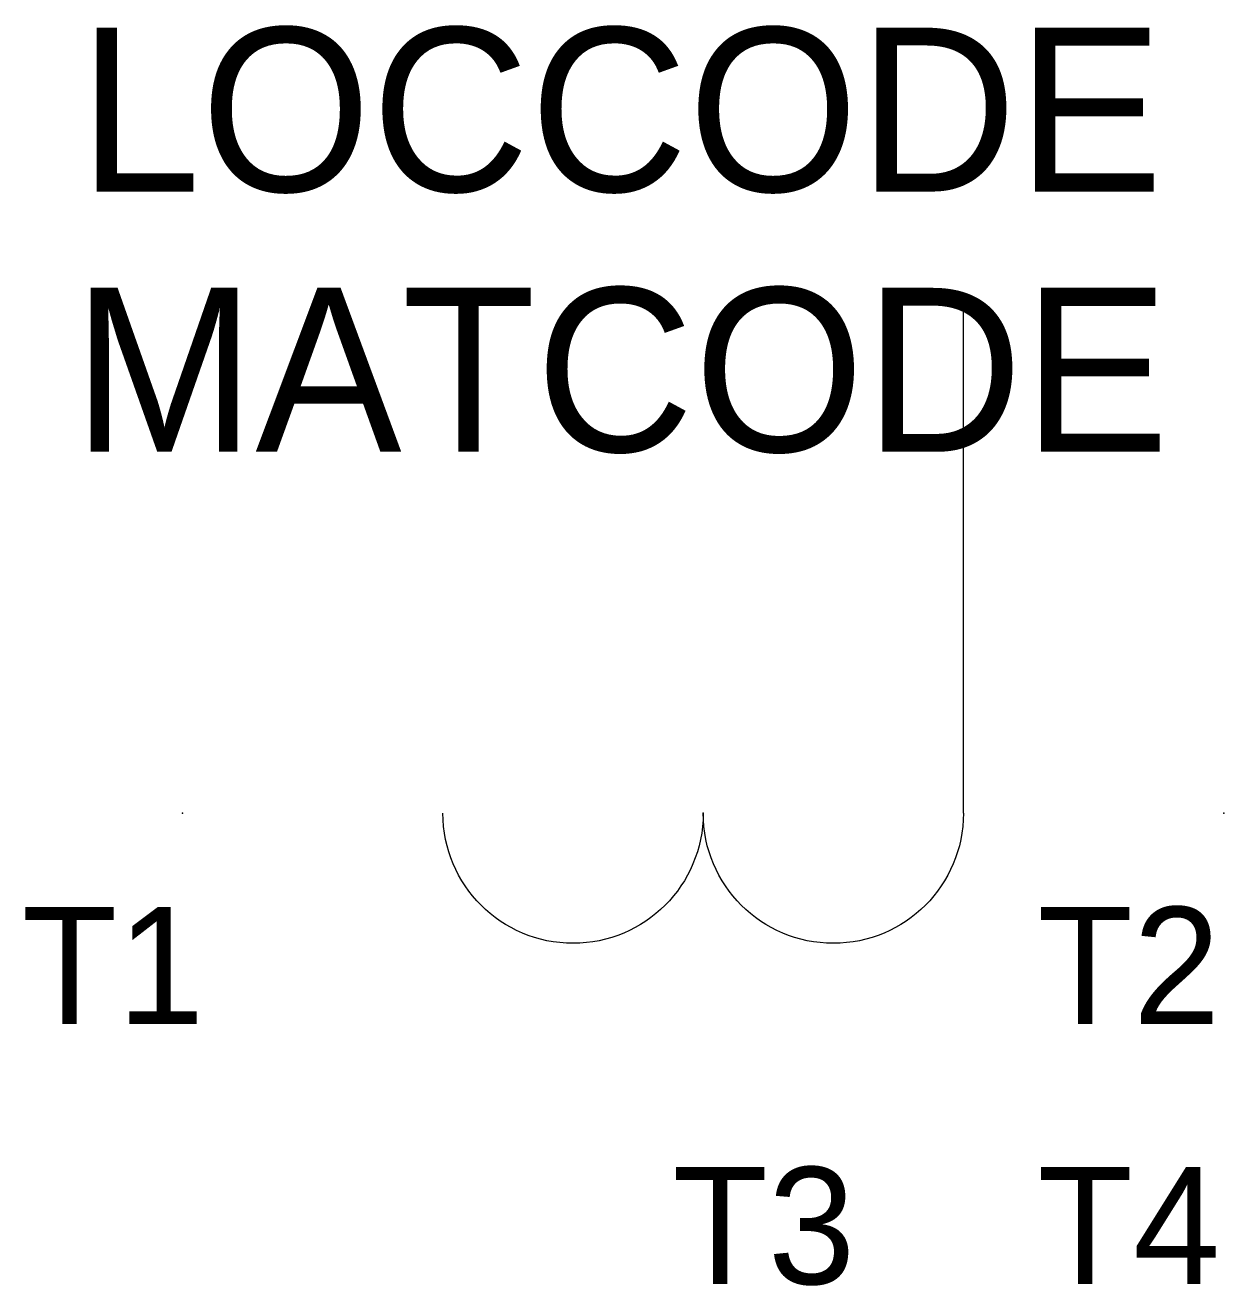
# Model space of a CAD drawing. Extents: x -13 to 10, y -9.1 to 15.1.
import ezdxf
from ezdxf.enums import TextEntityAlignment as Align

# ---------------------------------------------------------------- set-up
doc = ezdxf.new("R2010")
doc.units = 0
doc.layers.get('0').update_dxf_attribs({"linetype": 'CONTINUOUS'})
for name, color, linetype in [('A', 7, 'CONTINUOUS'), ('C', 6, 'CONTINUOUS'), ('T2', 1, 'CONTINUOUS')]:
    doc.layers.add(name, color=color, linetype=linetype)

msp = doc.modelspace()

# ---------------------------------------------------------------- linework, layer by layer
at = {"color": 0}
msp.add_line((5, 0), (5, 10), dxfattribs=at)
msp.add_lwpolyline([(5, 0, -1), (0, 0, -1), (-5, 0)], format="xyb", dxfattribs=at)
at = {"layer": 'A', "color": 0}
msp.add_point((0, 0), dxfattribs=at)
at = {"layer": 'C', "color": 0}
for p in [(-10, 0), (10, 0)]:
    msp.add_point(p, dxfattribs=at)

# ---------------------------------------------------------------- texts
at = {"color": 0, "linetype": 'CONTINUOUS'}
for tag, p in [('LOCCODE', (-1.581, 11.949)), ('MATCODE', (-1.581, 6.949))]:
    msp.add_attdef(tag, text='', height=3.15, dxfattribs=at).set_placement(p, align=Align.CENTER)
at = {"layer": 'T2', "color": 0, "linetype": 'CONTINUOUS'}
for tag, p in [('T1', (-9.581, -4.051)), ('T3', (2.919, -9.051))]:
    msp.add_attdef(tag, text='', height=2.25, dxfattribs=at).set_placement(p, align=Align.RIGHT)
for tag, p in [('T2', (6.419, -4.051)), ('T4', (6.419, -9.051))]:
    msp.add_attdef(tag, p, '', height=2.25, dxfattribs=at)

doc.saveas('drawing.dxf')
